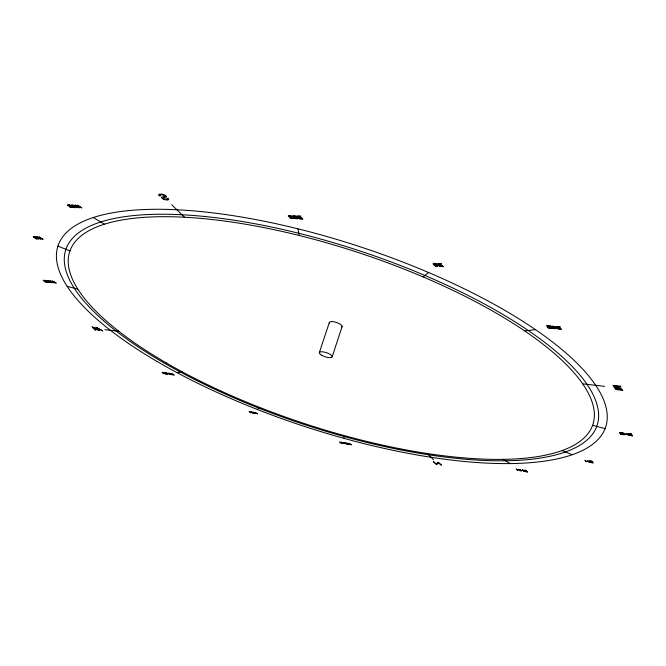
<?xml version="1.0" encoding="UTF-8"?>
<svg xmlns="http://www.w3.org/2000/svg" width="666" height="666" viewBox="0 0 666 666"><rect width="100%" height="100%" fill="white"/><g stroke="black" fill="none" stroke-linecap="round" stroke-linejoin="round"><path stroke-width="1" d="M49.059 281.885L50.117 282.367A2.414 0.708 22.1 0 0 50.391 282.401L51.007 282.134L51.124 282.609A2.165 0.633 22.1 0 1 49.825 282.476M332.151 356.859L342.058 326.715M319.339 352.58L329.354 322.469M166.342 196.886L163.012 197.877A1.232 0.466 22 0 0 163.07 198.227A1.515 0.574 22 0 0 163.295 198.46A1.365 0.524 22 0 0 163.803 198.784L167.124 199.217A1.915 0.724 22 0 0 167.357 198.876L167.041 198.31L168.198 198.418A3.38 1.29 22 0 1 168.706 199.392A2.997 1.141 22 0 1 168.506 199.692L168.182 199.85A4.729 1.807 22.1 0 1 167.732 199.95L167.158 199.991A7.035 2.681 22.1 0 1 166.483 199.966A5.361 2.048 22.1 0 1 164.918 199.725L164.261 199.525A2.772 1.057 22 0 1 163.253 199.101A2.714 1.032 22 0 1 161.605 197.344M161.655 197.361L161.813 197.186A3.846 1.465 22 0 1 162.179 197.011L163.52 196.761A37.679 14.519 22.7 0 0 164.094 196.67L164.36 196.62A4.146 1.582 22.1 0 0 164.718 196.52L164.935 196.362A1.565 0.599 22.1 0 0 163.586 195.155L163.012 194.955M49.068 281.851L49.517 281.768A12.721 3.738 22.3 0 0 49.792 281.743C50.974 281.26 48.177 280.328 47.486 280.528A1.499 0.441 22.1 0 0 47.511 281.102L48.535 280.811L49.559 281.443A9.291 2.722 22.2 0 1 49.167 281.485L48.535 281.726L49.825 282.484M257.276 409.423L259.757 407.45M423.176 276.881L428.663 272.494M73.793 206.085L73.077 205.361L71.712 205.503A1.49 0.516 23 0 0 71.92 205.794L71.404 205.736A1.782 0.616 23 0 1 71.379 204.945C72.311 204.554 75.624 205.894 74.101 206.477A15.152 5.27 23.2 0 1 73.768 206.527L73.227 206.776L74.45 207.326A2.872 0.999 23 0 0 74.783 207.351L75.549 206.935A1.557 0.541 23 0 1 75.666 207.601A2.572 0.891 23 0 1 74.093 207.492A1.424 0.491 23 0 1 73.418 207.243A1.374 0.475 23 0 1 72.777 206.269L73.36 206.169A11.064 3.846 23.2 0 0 73.768 206.094M69.222 206.102L69.788 205.994A11.047 3.829 23.2 0 0 70.196 205.919L69.181 204.862L67.824 204.778A1.782 0.616 23.1 0 0 67.815 205.561L68.348 205.619A1.49 0.516 23.1 0 1 68.132 205.328L69.356 205.145M294.447 217.241L295.229 217.124A12.088 4.928 19.9 0 0 295.779 217.049L295.313 216.259L293.448 216.317A1.632 0.658 19.7 0 0 293.564 216.7L292.932 216.641A1.948 0.791 19.8 0 1 293.281 215.767M434.74 264.777L435.614 264.685A12.063 4.912 16.9 0 0 436.222 264.635C437.387 264.036 434.332 263.253 433.857 263.961A1.623 0.658 16.8 0 0 433.924 264.26L433.258 264.186A1.948 0.791 16.8 0 1 433.841 263.386C434.873 262.895 438.936 264.502 436.388 265.026A16.517 6.743 16.9 0 1 435.897 265.06L434.965 265.318L436.213 265.884A3.139 1.274 16.8 0 0 436.646 265.917L438.02 265.543A1.698 0.683 16.7 0 1 437.67 266.209M293.29 215.776C294.272 215.285 298.243 216.758 296.02 217.474A16.558 6.768 20 0 1 295.579 217.524L294.78 217.824L296.07 218.406A3.147 1.274 19.8 0 0 296.478 218.431L297.652 217.982A1.698 0.691 19.7 0 1 297.486 218.714M176.831 372.544L182.351 371.886M524.766 330.894L535.556 329.603M104.837 329.678L118.756 331.252M582.783 383.866L604.586 386.338M551.598 326.781L552.264 326.864A1.582 0.599 14.4 0 1 552.247 326.606C552.78 326.04 555.785 326.731 554.603 327.256A11.705 4.479 14.5 0 1 553.912 327.289L553.005 327.339A1.457 0.549 14.4 0 0 552.888 328.196M67.099 286.297L77.839 289.144M592.598 425.316L605.086 428.621M69.297 204.887L70.921 205.761L70.529 206.302A15.135 5.245 23.3 0 1 70.196 206.352L69.664 206.602L70.887 207.151A2.872 0.991 23.1 0 0 71.212 207.168L71.97 206.76A1.548 0.533 23 0 1 72.094 207.426M36.164 238.811A2.364 0.749 22.9 0 0 37.546 238.919A1.432 0.45 22.8 0 0 37.429 238.353L36.763 238.694A2.647 0.833 22.9 0 1 36.472 238.678L35.331 238.153L35.806 237.97A13.928 4.404 23 0 0 36.106 237.937C37.404 237.446 34.49 236.313 33.65 236.555A1.64 0.516 22.9 0 0 33.625 237.246L34.099 237.304A1.365 0.433 22.9 0 1 33.891 237.054L35.048 236.938L35.806 237.595A10.173 3.213 23 0 1 35.415 237.654L34.757 237.987L36.164 238.819M57.934 246.079L69.947 250.949M561.954 450.541L572.161 454.687M93.265 217.557L104.52 224.201M502.988 459.29L510.139 463.511M97.627 329.645L91.983 326.706L95.013 330.061L95.829 330.153L93.073 327.289L99.409 330.561L97.944 328.871A21.978 6.027 21.3 0 0 96.786 327.672L102.822 330.952L95.746 327.131L98.343 330.078L97.744 329.712M253.654 412.504L255.919 413.636L255.453 412.97A10.007 2.622 19 0 0 255.061 412.495L257.625 413.886L254.62 412.262L255.453 413.428M44.389 280.827L47.269 282.292L46.395 281.31A11.93 3.463 22.2 0 0 45.721 280.611L49.051 282.459L45.155 280.311L46.687 282.026M51.565 281.477L54.446 282.95L53.588 281.959A11.963 3.497 22.2 0 0 52.914 281.268L56.244 283.108L52.348 280.96L53.863 282.675M170.08 373.676L172.552 374.908L171.961 374.167A10.348 2.764 20.1 0 0 171.478 373.643L174.234 375.133L171.004 373.393L172.053 374.692M162.72 372.535L165.593 373.992L164.993 373.251A10.323 2.739 20.1 0 0 164.502 372.727L167.266 374.209L164.036 372.477L165.101 373.768M165.051 373.743L162.188 372.236L163.836 373.759L162.837 372.652M172.036 374.675L169.147 373.151L170.379 374.625L169.697 373.476M44.056 280.619L45.396 282.126L43.19 280.136L46.662 282.009M253.321 412.304L253.713 413.32L252.739 411.988L255.336 413.27M51.282 281.302L52.556 282.775L50.366 280.786L53.838 282.659M349.167 444.347L346.595 442.957L347.319 444.197L347.752 444.264L347.219 443.306L349.617 444.555L349.284 443.931A9.998 2.622 17.8 0 0 348.976 443.481L351.407 444.83L348.559 443.256L349.084 444.205M171.67 204.72L184.532 217.241M427.139 453.429L433.599 459.723M297.877 228.788L299.359 235.506M343.598 435.373L344.264 438.395M72.061 207.401A2.564 0.891 23 0 1 70.529 207.309A1.424 0.491 23 0 1 69.847 207.068A1.365 0.475 23 0 1 69.214 206.094M437.629 266.184A2.806 1.132 16.7 0 1 435.597 266.034M435.597 266.042A1.557 0.624 16.7 0 1 434.24 265.259A1.557 0.624 16.7 0 1 434.69 264.668M551.573 326.773A1.89 0.716 14.4 0 1 552.347 326.115L555.702 327.148L554.636 327.614A16.026 6.144 14.5 0 1 554.129 327.622L553.146 327.863L554.303 328.338A3.047 1.157 14.4 0 0 554.736 328.38L556.21 328.105A1.648 0.624 14.4 0 1 555.727 328.663A2.722 1.032 14.4 0 1 553.637 328.446A1.507 0.574 14.4 0 1 552.938 328.18M166.35 196.886A2.722 1.041 22.1 0 0 166.1 196.137A3.222 1.232 22.1 0 0 165.892 195.921A3.03 1.157 22.1 0 0 164.993 195.246A3.363 1.282 22.1 0 0 164.602 195.03A3.172 1.215 22.1 0 0 163.52 194.564L163.053 194.414A4.92 1.881 22.1 0 0 161.147 194.072L159.049 194.256A3.655 1.39 22.1 0 0 159.107 195.712L160.373 195.962L160.006 195.338A2.031 0.774 22.1 0 1 160.056 195.08L160.231 194.938A4.171 1.59 22.1 0 1 163.02 194.971M297.452 218.689A2.806 1.141 19.7 0 1 295.529 218.581M295.538 218.59A1.557 0.633 19.7 0 1 294.788 218.298M294.747 218.315A1.499 0.608 19.7 0 1 294.439 217.233M293.023 218.49A1.698 0.683 19.8 0 0 293.182 217.757L292.016 218.207A3.139 1.274 19.8 0 1 291.608 218.182L290.318 217.599L291.109 217.299A16.525 6.735 20.1 0 0 291.558 217.249C293.806 216.641 289.852 215.035 288.828 215.559A1.948 0.791 19.8 0 0 288.453 216.417L289.102 216.483A1.623 0.658 19.8 0 1 288.961 216.167C289.444 215.351 292.324 216.259 291.308 216.825A12.071 4.912 20 0 1 290.759 216.9L290.06 216.999A1.499 0.608 19.8 0 0 290.293 218.098A1.548 0.624 19.8 0 0 291.075 218.365A2.806 1.132 19.8 0 0 292.982 218.465M329.52 323.41A6.693 2.289 18.3 0 1 336.363 322.386A6.693 2.289 18.3 0 1 341.425 327.306M251.124 411.755L250.932 412.654L249.142 411.463L250.932 412.912L251.532 412.071L253.313 413.261L251.124 411.755M341.7 442.207L341.283 443.032L339.643 441.891L341.225 443.265L342.074 442.507L343.706 443.648L341.7 442.207M344.896 442.699L344.472 443.523L342.832 442.374L344.405 443.747L345.263 442.998L346.903 444.139L344.896 442.699M437.745 462.337L436.388 463.927L433.316 461.646L436.13 464.377L437.046 464.518L438.411 462.937L441.466 465.209L438.678 462.479L437.745 462.337M518.631 469.339L517.69 470.154L516.217 468.972L517.499 470.387L518.939 469.647L520.412 470.837L518.631 469.339M522.377 469.913L521.428 470.729L519.955 469.538L521.228 470.962L522.685 470.221L524.15 471.411L522.377 469.913M587.628 460.647L586.413 461.555L584.956 460.256L586.155 461.813L587.92 460.989L589.385 462.279L587.628 460.647M626.573 433.416L625.124 434.49L623.609 433.025L624.8 434.798L626.873 433.799L628.379 435.264L626.573 433.416M75.375 205.128L74.858 205.103L76.856 207.7L77.381 207.725L75.558 205.519L79.654 207.842L78.68 206.527A14.219 4.92 23.1 0 0 77.914 205.603L81.818 207.95L77.739 205.245L77.239 205.22L78.963 207.509L75.375 205.128M300.408 216.109L296.803 215.934L299.409 218.856L302.888 219.031L299.742 218.54L298.942 217.649L301.606 217.782L298.634 217.307L297.752 216.308L300.716 216.45L300.408 216.109M37.154 236.796L36.688 236.763L38.653 239.044L39.119 239.069L37.371 237.163L41.159 239.211L40.201 238.062A13.087 4.121 22.9 0 0 39.452 237.254L43.099 239.344L39.269 236.938L38.828 236.913L40.426 238.803L37.154 236.796M441.433 263.894L437.587 263.636L439.702 266.383L443.414 266.641L440.134 266.109L439.485 265.268L442.332 265.459L439.244 264.943L438.519 264.002L441.433 263.894M550.357 325.932L546.511 325.582L548.168 328.013L551.889 328.355L548.651 327.789L548.143 327.048L550.998 327.306L547.952 326.765L547.385 325.932L550.357 325.932M560.023 326.806L556.143 326.457L557.775 328.887L561.521 329.229L558.266 328.663L557.767 327.922L560.639 328.18L557.575 327.639L557.026 326.806L560.023 326.806M620.421 386.197L613.02 385.364L615.692 389.51L622.827 390.318L622.51 389.835L616.683 389.169L615.867 387.903L621.336 388.528L621.028 388.037L615.559 387.421L614.643 386.005L620.729 386.688L620.421 386.197M165.976 372.735L167.624 374.259L168.015 373.285L169.98 374.575L167.957 372.993L167.574 373.976L165.976 372.735M622.777 432.917L619.397 432.475L620.604 434.24L623.875 434.673L621.062 434.107L620.695 433.566L623.201 433.899L620.554 433.358L620.138 432.758L622.777 432.917M631.626 434.082L628.221 433.633L629.403 435.406L632.7 435.839L629.87 435.273L629.503 434.732L632.026 435.065L629.362 434.523L628.962 433.924L631.626 434.082M592.191 461.313L589.11 460.864L590.309 462.412L593.281 462.853L590.709 462.312L590.342 461.838L592.623 462.171L589.801 461.122L592.191 461.313M526.506 470.546L523.726 470.121L524.991 471.545L527.68 471.953L525.332 471.453L524.941 471.012L527.006 471.328L524.367 470.363L526.506 470.546M166.475 363.037A275.499 89.644 18.3 0 0 591.316 428.305A275.499 89.644 18.3 0 0 236.155 222.71A275.499 89.644 18.3 0 0 166.475 363.037M157.259 361.596A288.428 94.031 18.3 0 0 603.654 431.726A288.428 94.031 18.3 0 0 234.64 215.909A288.428 94.031 18.3 0 0 157.259 361.596M163.42 362.579A279.795 91.1 18.3 0 0 595.421 429.445A279.795 91.1 18.3 0 0 235.622 220.454A279.795 91.1 18.3 0 0 163.42 362.579M321.62 355.228A6.752 2.156 18.3 0 0 332.101 356.959A6.752 2.156 18.3 0 0 323.534 351.939A6.752 2.156 18.3 0 0 321.62 355.228"/></g></svg>
